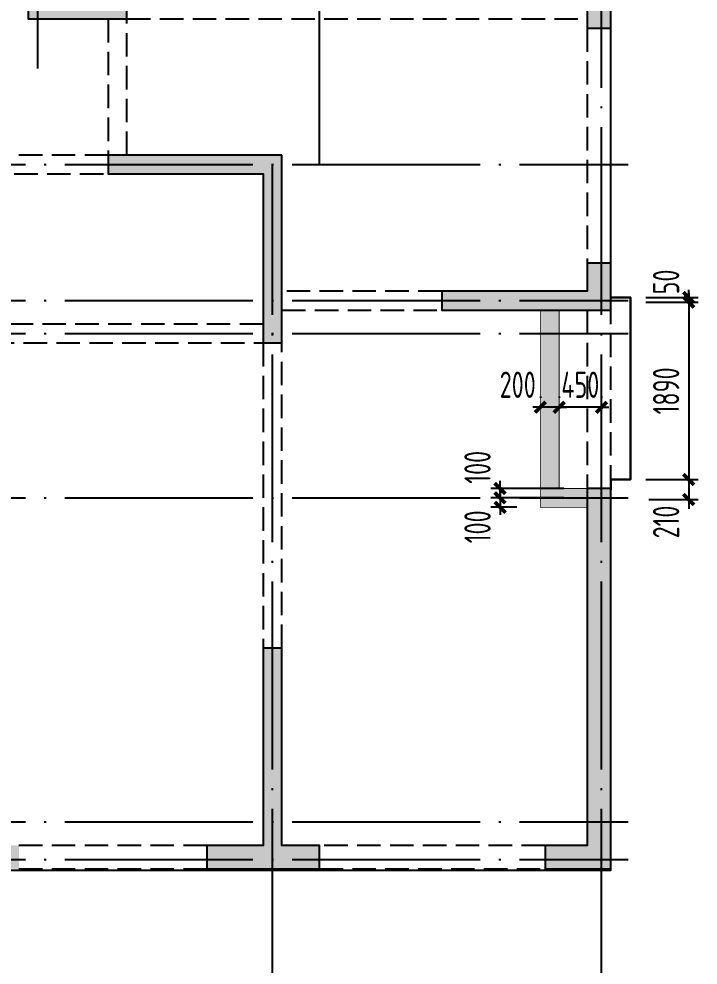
# Model space of a CAD drawing. Extents: x 154268 to 5133249, y -1832900 to 601179.
# Drawn here: x 685570 to 692799, y 580840 to 590915 of the extents above; entities that cross this region are included whole.
import ezdxf

# ---------------------------------------------------------------- set-up
doc = ezdxf.new("R2010")
doc.units = 0
doc.header["$LTSCALE"] = 1000
doc.linetypes.add('DASH', pattern=[0.35, 0.25, -0.1])
doc.linetypes.add('DOTE', pattern=[2.42, 2, -0.2, 0.02, -0.2])
for name, color, linetype in [('A-ANNO-AXIS', 94, 'Continuous'), ('A-ANNO-DOTE', 15, 'DOTE'), ('DIM', 3, 'Continuous'), ('HATCH', 254, 'Continuous'), ('S-BASE-SING-实线', 7, 'Continuous'), ('S-BEAM-实线', 4, 'Continuous'), ('S-WALL-砼墙', 60, 'Continuous'), ('一体浇筑', 1, 'Continuous')]:
    doc.layers.add(name, color=color, linetype=linetype)
doc.styles.add('TSSD_Dimension', font='tssdeng.shx', dxfattribs={"width": 0.7, "bigfont": 'Hztxt.shx'})
doc.dimstyles.new('TSSD_100_100$0', dxfattribs={"dimtxt": 280, "dimasz": 80, "dimexe": 100, "dimexo": 250, "dimgap": 100, "dimtad": 1, "dimdec": 0, "dimzin": 0, "dimdsep": 46, "dimtxsty": 'TSSD_Dimension', "dimblk": 'ARCHTICK', "dimcen": 0, "dimdle": 100, "dimclrd": 3, "dimclre": 3, "dimclrt": 7, "dimadec": 0, "dimazin": 0, "dimtfac": 1, "dimtdec": 0, "dimtix": 1, "dimtmove": 2, "dimatfit": 3, "dimldrblk": 'ARCHTICK', "dimfxl": 100, "dimtolj": 1, "dimtzin": 0, "dimarcsym": 0})

# ---------------------------------------------------------------- blocks, each defined once
blk = doc.blocks.new('T4zw1')
at = {"layer": 'A-ANNO-DOTE'}
for p, q in [((1595257, -2344316), (1595257, -2338823)), ((1598257, -2345337), (1598257, -2338823)), ((1601257, -2354199), (1601257, -2340013)), ((1554406, -2345337), (1601542, -2345337)), ((1597757, -2354199), (1597757, -2345337)), ((1554406, -2346787), (1601542, -2346787)), ((1554406, -2347137), (1601542, -2347137)), ((1554406, -2348887), (1601542, -2348887)), ((1554406, -2352337), (1601542, -2352337)), ((1554406, -2352737), (1601542, -2352737))]:
    blk.add_line(p, q, dxfattribs=at)
blk = doc.blocks.new('T4sbzpm1')
at = {"layer": 'S-BEAM-实线', "linetype": 'DASH'}
for p, q in [((40250, 9050), (40250, 7600)), ((40450, 7600), (40450, 9050)), ((40450, 9050), (45350, 9050)), ((45350, 8950), (45350, 6450)), ((45600, 6450), (45600, 8950)), ((40250, 7600), (36800, 7600)), ((36800, 7400), (40250, 7400)), ((43800, 6150), (42100, 6150)), ((42100, 5950), (43800, 5950)), ((45350, 5950), (45350, 4050)), ((45600, 4050), (45600, 5950)), ((41900, 5800), (36800, 5800)), ((39000, 5600), (41900, 5600)), ((41900, 5600), (41900, 2350)), ((42100, 2350), (42100, 5600)), ((41300, 250), (39300, 250)), ((44900, 250), (42500, 250)), ((39300, 0), (41300, 0)), ((42500, 0), (44900, 0))]:
    blk.add_line(p, q, dxfattribs=at)
at = {"layer": 'S-WALL-砼墙'}
for points in [[(40100, 12300), (40100, 12550), (39400, 12550), (39400, 9050), (40450, 9050), (40450, 9250), (39600, 9250), (39600, 12300)], [(45600, 12550), (44600, 12550), (44600, 12300), (45350, 12300), (45350, 8950), (45600, 8950)], [(42100, 7600), (40250, 7600), (40250, 7400), (41900, 7400), (41900, 5600), (42100, 5600)], [(45600, 6450), (45350, 6450), (45350, 6150), (43800, 6150), (43800, 5950), (45600, 5950)], [(45600, 4050), (45350, 4050), (45350, 250), (44900, 250), (44900, 0), (45600, 0)], [(42100, 2350), (41900, 2350), (41900, 250), (41300, 250), (41300, 0), (42500, 0), (42500, 250), (42100, 250)]]:
    blk.add_lwpolyline(points, close=True, dxfattribs=at)
blk = doc.blocks.new('_ArchTick')
at = {"color": 0, "linetype": 'ByBlock', "const_width": 0.5}
blk.add_lwpolyline([(-0.71, -0.71), (0.71, 0.71)], dxfattribs=at)
blk = doc.blocks.new('*D5345')
at = {"layer": 'Defpoints', "color": 0, "transparency": 16777216}
for p in [(691320, 586780), (691320, 586645), (691770, 586645)]:
    blk.add_point(p, dxfattribs=at)
at = {"layer": 'DIM', "color": 3, "lineweight": -2, "transparency": 16777216}
for p, q in [((691320, 586895), (691320, 586880)), ((691770, 586895), (691770, 586880)), ((691320, 586780), (691240, 586780)), ((691770, 586780), (691320, 586780)), ((691770, 586780), (691850, 586780))]:
    blk.add_line(p, q, dxfattribs=at)
at = {"layer": 'DIM', "color": 3, "lineweight": -2, "transparency": 16777216, "xscale": 80, "yscale": 80, "zscale": 80}
blk.add_blockref('_ArchTick', (691320, 586780), dxfattribs=at)
at = {"layer": 'DIM', "color": 3, "lineweight": -2, "transparency": 16777216, "xscale": 80, "yscale": 80, "zscale": 80, "rotation": 180}
blk.add_blockref('_ArchTick', (691770, 586780), dxfattribs=at)
at = {"layer": 'DIM', "color": 7, "transparency": 16777216, "insert": (691545, 587020), "char_height": 280, "attachment_point": 5, "style": 'TSSD_Dimension'}
blk.add_mtext('\\A1;450', dxfattribs=at)
blk = doc.blocks.new('*D5346')
at = {"layer": 'Defpoints', "color": 0, "transparency": 16777216}
for p in [(691120, 586780), (691120, 586645), (691320, 586645)]:
    blk.add_point(p, dxfattribs=at)
at = {"layer": 'DIM', "color": 3, "lineweight": -2, "transparency": 16777216}
for p, q in [((691120, 586895), (691120, 586880)), ((691320, 586895), (691320, 586880)), ((691120, 586780), (691040, 586780)), ((691320, 586780), (691120, 586780)), ((691320, 586780), (691400, 586780))]:
    blk.add_line(p, q, dxfattribs=at)
at = {"layer": 'DIM', "color": 3, "lineweight": -2, "transparency": 16777216, "xscale": 80, "yscale": 80, "zscale": 80}
blk.add_blockref('_ArchTick', (691120, 586780), dxfattribs=at)
at = {"layer": 'DIM', "color": 3, "lineweight": -2, "transparency": 16777216, "xscale": 80, "yscale": 80, "zscale": 80, "rotation": 180}
blk.add_blockref('_ArchTick', (691320, 586780), dxfattribs=at)
at = {"layer": 'DIM', "color": 7, "transparency": 16777216, "insert": (690879, 587020), "char_height": 280, "attachment_point": 5, "style": 'TSSD_Dimension'}
blk.add_mtext('\\A1;200', dxfattribs=at)
blk = doc.blocks.new('*D5347')
at = {"layer": 'Defpoints', "color": 0, "transparency": 16777216}
for p in [(691620, 585915), (690691, 585815), (691620, 585815)]:
    blk.add_point(p, dxfattribs=at)
at = {"layer": 'DIM', "color": 3, "lineweight": -2, "transparency": 16777216}
for p, q in [((690691, 585915), (690691, 585995)), ((691370, 585915), (690591, 585915)), ((690691, 585915), (690691, 585815)), ((691370, 585815), (690591, 585815)), ((690691, 585815), (690691, 585735))]:
    blk.add_line(p, q, dxfattribs=at)
at = {"layer": 'DIM', "color": 3, "lineweight": -2, "transparency": 16777216, "xscale": 80, "yscale": 80, "zscale": 80}
for p, rotation in [((690691, 585915), 270), ((690691, 585815), 90)]:
    blk.add_blockref('_ArchTick', p, dxfattribs=dict(at, rotation=rotation))
at = {"layer": 'DIM', "color": 7, "transparency": 16777216, "insert": (690451, 586141), "char_height": 280, "attachment_point": 5, "rotation": 90, "style": 'TSSD_Dimension'}
blk.add_mtext('\\A1;100', dxfattribs=at)
blk = doc.blocks.new('*D5348')
at = {"layer": 'Defpoints', "color": 0, "transparency": 16777216}
for p in [(691620, 585815), (690691, 585715), (691120, 585715)]:
    blk.add_point(p, dxfattribs=at)
at = {"layer": 'DIM', "color": 3, "lineweight": -2, "transparency": 16777216}
for p, q in [((690691, 585815), (690691, 585895)), ((691370, 585815), (690591, 585815)), ((690691, 585815), (690691, 585715)), ((690870, 585715), (690591, 585715)), ((690691, 585715), (690691, 585635))]:
    blk.add_line(p, q, dxfattribs=at)
at = {"layer": 'DIM', "color": 3, "lineweight": -2, "transparency": 16777216, "xscale": 80, "yscale": 80, "zscale": 80}
for p, rotation in [((690691, 585815), 270), ((690691, 585715), 90)]:
    blk.add_blockref('_ArchTick', p, dxfattribs=dict(at, rotation=rotation))
at = {"layer": 'DIM', "color": 7, "transparency": 16777216, "insert": (690451, 585507), "char_height": 280, "attachment_point": 5, "rotation": 90, "style": 'TSSD_Dimension'}
blk.add_mtext('\\A1;100', dxfattribs=at)
blk = doc.blocks.new('*D4730')
at = {"layer": 'Defpoints', "color": 0, "transparency": 16777216}
for p in [(45723, 6100), (45723, 6050), (46429, 6050)]:
    blk.add_point(p, dxfattribs=at)
at = {"layer": 'DIM', "color": 3, "lineweight": -2, "transparency": 16777216}
for p, q in [((46429, 6100), (46429, 6180)), ((45973, 6100), (46529, 6100)), ((45973, 6050), (46529, 6050)), ((46429, 6100), (46429, 6050)), ((46429, 6050), (46429, 5970))]:
    blk.add_line(p, q, dxfattribs=at)
at = {"layer": 'DIM', "color": 3, "lineweight": -2, "transparency": 16777216, "xscale": 80, "yscale": 80, "zscale": 80}
for p, rotation in [((46429, 6100), 270), ((46429, 6050), 90)]:
    blk.add_blockref('_ArchTick', p, dxfattribs=dict(at, rotation=rotation))
at = {"layer": 'DIM', "color": 7, "transparency": 16777216, "insert": (46189, 6265), "char_height": 280, "attachment_point": 5, "rotation": 90, "style": 'TSSD_Dimension'}
blk.add_mtext('\\A1;50', dxfattribs=at)
blk = doc.blocks.new('*D4731')
at = {"layer": 'Defpoints', "color": 0, "transparency": 16777216}
for p in [(45723, 6050), (45723, 4160), (46429, 4160)]:
    blk.add_point(p, dxfattribs=at)
at = {"layer": 'DIM', "color": 3, "lineweight": -2, "transparency": 16777216}
for p, q in [((46429, 6150), (46429, 4060)), ((45973, 6050), (46529, 6050)), ((45973, 4160), (46529, 4160))]:
    blk.add_line(p, q, dxfattribs=at)
at = {"layer": 'DIM', "color": 3, "lineweight": -2, "transparency": 16777216, "xscale": 80, "yscale": 80, "zscale": 80}
for p, rotation in [((46429, 6050), 90), ((46429, 4160), 270)]:
    blk.add_blockref('_ArchTick', p, dxfattribs=dict(at, rotation=rotation))
at = {"layer": 'DIM', "color": 7, "transparency": 16777216, "insert": (46189, 5105), "char_height": 280, "attachment_point": 5, "rotation": 90, "style": 'TSSD_Dimension'}
blk.add_mtext('\\A1;1890', dxfattribs=at)
blk = doc.blocks.new('*D4732')
at = {"layer": 'Defpoints', "color": 0, "transparency": 16777216}
for p in [(45723, 4160), (45756, 3950), (46429, 3950)]:
    blk.add_point(p, dxfattribs=at)
at = {"layer": 'DIM', "color": 3, "lineweight": -2, "transparency": 16777216}
for p, q in [((46429, 4260), (46429, 3850)), ((45973, 4160), (46529, 4160)), ((46006, 3950), (46529, 3950))]:
    blk.add_line(p, q, dxfattribs=at)
at = {"layer": 'DIM', "color": 3, "lineweight": -2, "transparency": 16777216, "xscale": 80, "yscale": 80, "zscale": 80}
for p, rotation in [((46429, 4160), 90), ((46429, 3950), 270)]:
    blk.add_blockref('_ArchTick', p, dxfattribs=dict(at, rotation=rotation))
at = {"layer": 'DIM', "color": 7, "transparency": 16777216, "insert": (46189, 3709), "char_height": 280, "attachment_point": 5, "rotation": 90, "style": 'TSSD_Dimension'}
blk.add_mtext('\\A1;210', dxfattribs=at)
blk = doc.blocks.new('2T4bx')
at = {"color": 1}
for points in [[(25500, 0), (31800, 0), (31800, 400), (34500, 400), (34500, 5600), (36100, 5600), (36100, 400), (38800, 400), (38800, 0), (45600, 0), (45600, 4160), (45810, 4160), (45810, 6100), (45600, 6100), (45600, 12550), (28500, 12550)], [(45600, 5950), (45600, 5950), (45600, 6100), (45810, 6100), (45810, 4160), (45600, 4160), (45600, 4050), (45600, 4050)]]:
    blk.add_lwpolyline(points, dxfattribs=at)
at = {"layer": 'DIM'}
for base, p1, p2, picture, middle in [((46429, 6050), (45722.7, 6100), (45722.7, 6050), '*D4730', (46189, 6265.5)), ((46429, 3950), (45722.7, 4160), (45755.9, 3950), '*D4732', (46189, 3709.1))]:
    dim = blk.add_linear_dim(base=base, p1=p1, p2=p2, angle=90, dimstyle='TSSD_100_100$0', dxfattribs=at)
    dim.commit()
    dim.dimension.update_dxf_attribs({"geometry": picture, "text_midpoint": middle, "dimtype": 128})
dim = blk.add_linear_dim(base=(46429, 4160), p1=(45722.7, 6050), p2=(45722.7, 4160), angle=90, dimstyle='TSSD_100_100$0', dxfattribs=at)
dim.commit()
dim.dimension.update_dxf_attribs({"geometry": '*D4731', "text_midpoint": (46189, 5105)})

msp = doc.modelspace()

# ---------------------------------------------------------------- hatches: boundary and pattern name
at = {"layer": 'HATCH'}
h = msp.add_hatch(color=253, dxfattribs=at)
h.paths.add_polyline_path([(672269.6, 581865.2), (672269.6, 582065.2), (671969.6, 582065.2), (671969.6, 582465.2), (671469.6, 582465.2), (671469.6, 582265.2), (671769.6, 582265.2), (671769.6, 581865.2)])
h.paths.add_polyline_path([(674969.6, 584365.2), (674769.6, 584365.2), (674769.6, 582065.2), (674269.6, 582065.2), (674269.6, 581865.2), (675569.6, 581865.2), (675569.6, 582065.2), (674969.6, 582065.2)])
h.paths.add_polyline_path([(675369.6, 589265.2), (675369.6, 589465.2), (674769.6, 589465.2), (674769.6, 587465.2), (674969.6, 587465.2), (674969.6, 589265.2)])
h.paths.add_polyline_path([(675519.6, 594215.2), (675519.6, 594415.2), (674769.6, 594415.2), (674769.6, 591615.2), (673419.6, 591615.2), (673419.6, 591415.2), (674769.6, 591415.2), (674769.6, 590715.2), (674969.6, 590715.2), (674969.6, 591415.2), (676369.6, 591415.2), (676369.6, 591615.2), (674969.6, 591615.2), (674969.6, 594215.2)])
h.paths.add_polyline_path([(680469.6, 594415.2), (679669.6, 594415.2), (679669.6, 591415.2), (679869.6, 591415.2), (679869.6, 591915.2), (680369.6, 591915.2), (680369.6, 592115.2), (679869.6, 592115.2), (679869.6, 594215.2), (680469.6, 594215.2)])
h.paths.add_polyline_path([(684419.6, 594415.2), (683619.6, 594415.2), (683619.6, 594215.2), (684219.6, 594215.2), (684219.6, 592115.2), (683819.6, 592115.2), (683819.6, 591915.2), (684419.6, 591915.2)])
h.paths.add_polyline_path([(683069.6, 589265.2), (683069.6, 589465.2), (679669.6, 589465.2), (679669.6, 589265.2), (681469.6, 589265.2), (681469.6, 588915.2), (681669.6, 588915.2), (681669.6, 589265.2)])
h.paths.add_polyline_path([(677569.6, 581865.2), (677569.6, 582065.2), (677869.6, 582065.2), (677869.6, 582465.2), (678369.6, 582465.2), (678369.6, 582265.2), (678069.6, 582265.2), (678069.6, 581865.2)])
h.paths.add_polyline_path([(680169.6, 582265.2), (680169.6, 582465.2), (680569.6, 582465.2), (680569.6, 584365.2), (680769.6, 584365.2), (680769.6, 582265.2)])
h.paths.add_polyline_path([(682969.6, 582265.2), (682969.6, 582465.2), (682569.6, 582465.2), (682569.6, 584365.2), (682369.6, 584365.2), (682369.6, 582265.2)])
h.paths.add_polyline_path([(680069.6, 587465.2), (680069.6, 587665.2), (680869.6, 587665.2), (680869.6, 587465.2), (680769.6, 587465.2), (680769.6, 586665.2), (680569.6, 586665.2), (680569.6, 587465.2)])
h.paths.add_polyline_path([(683069.6, 587465.2), (683069.6, 587665.2), (682269.6, 587665.2), (682269.6, 587465.2), (682369.6, 587465.2), (682369.6, 586665.2), (682569.6, 586665.2), (682569.6, 587465.2)])
h.paths.add_polyline_path([(685569.6, 581865.2), (685569.6, 582115.2), (685269.6, 582115.2), (685269.6, 582465.2), (684769.6, 582465.2), (684769.6, 582265.2), (685069.6, 582265.2), (685069.6, 581865.2)])
h.paths.add_polyline_path([(688369.6, 584215.2), (688169.6, 584215.2), (688169.6, 582115.2), (687569.6, 582115.2), (687569.6, 581865.2), (688769.6, 581865.2), (688769.6, 582115.2), (688369.6, 582115.2)])
h.paths.add_polyline_path([(688369.6, 589465.2), (686519.6, 589465.2), (686519.6, 589265.2), (688169.6, 589265.2), (688169.6, 587465.2), (688369.6, 587465.2)])
h.paths.add_polyline_path([(686369.6, 594165.2), (686369.6, 594415.2), (685669.6, 594415.2), (685669.6, 590915.2), (686719.6, 590915.2), (686719.6, 591115.2), (685869.6, 591115.2), (685869.6, 594165.2)])
h.paths.add_polyline_path([(689369.6, 594165.2), (689369.6, 594415.2), (688169.6, 594415.2), (688169.6, 594165.2), (688669.6, 594165.2), (688669.6, 592515.2), (688869.6, 592515.2), (688869.6, 594165.2)])
h.paths.add_polyline_path([(691869.6, 594415.2), (690869.6, 594415.2), (690869.6, 594165.2), (691619.6, 594165.2), (691619.6, 590815.2), (691869.6, 590815.2)])
h.paths.add_polyline_path([(691869.6, 588315.2), (691619.6, 588315.2), (691619.6, 588015.2), (690069.6, 588015.2), (690069.6, 587815.2), (691869.6, 587815.2)])
h.paths.add_polyline_path([(691869.6, 585915.2), (691619.6, 585915.2), (691619.6, 582115.2), (691169.6, 582115.2), (691169.6, 581865.2), (691869.6, 581865.2)])
h.paths.add_polyline_path([(668969.6, 584965.2), (669169.6, 584965.2), (669169.6, 582465.2), (669669.6, 582465.2), (669669.6, 582265.2), (668469.6, 582265.2), (668469.6, 582465.2), (668969.6, 582465.2)])
h.paths.add_polyline_path([(668169.6, 591415.2), (668169.6, 591615.2), (669969.6, 591615.2), (669969.6, 591415.2), (669169.6, 591415.2), (669169.6, 588015.2), (668969.6, 588015.2), (668969.6, 591415.2)])
h.paths.add_polyline_path([(665869.6, 581865.2), (665869.6, 582065.2), (666169.6, 582065.2), (666169.6, 582465.2), (666669.6, 582465.2), (666669.6, 582265.2), (666369.6, 582265.2), (666369.6, 581865.2)])
h.paths.add_polyline_path([(663169.6, 584365.2), (663369.6, 584365.2), (663369.6, 582065.2), (663869.6, 582065.2), (663869.6, 581865.2), (662569.6, 581865.2), (662569.6, 582065.2), (663169.6, 582065.2)])
h.paths.add_polyline_path([(662769.6, 589265.2), (662769.6, 589465.2), (663369.6, 589465.2), (663369.6, 587465.2), (663169.6, 587465.2), (663169.6, 589265.2)])
h.paths.add_polyline_path([(662619.6, 594215.2), (662619.6, 594415.2), (663369.6, 594415.2), (663369.6, 591615.2), (664719.6, 591615.2), (664719.6, 591415.2), (663369.6, 591415.2), (663369.6, 590715.2), (663169.6, 590715.2), (663169.6, 591415.2), (661769.6, 591415.2), (661769.6, 591615.2), (663169.6, 591615.2), (663169.6, 594215.2)])
h.paths.add_polyline_path([(657669.6, 594415.2), (658469.6, 594415.2), (658469.6, 591415.2), (658269.6, 591415.2), (658269.6, 591915.2), (657769.6, 591915.2), (657769.6, 592115.2), (658269.6, 592115.2), (658269.6, 594215.2), (657669.6, 594215.2)])
h.paths.add_polyline_path([(653719.6, 594415.2), (654519.6, 594415.2), (654519.6, 594215.2), (653919.6, 594215.2), (653919.6, 592115.2), (654319.6, 592115.2), (654319.6, 591915.2), (653719.6, 591915.2)])
h.paths.add_polyline_path([(655069.6, 589265.2), (655069.6, 589465.2), (658469.6, 589465.2), (658469.6, 589265.2), (656669.6, 589265.2), (656669.6, 588915.2), (656469.6, 588915.2), (656469.6, 589265.2)])
h.paths.add_polyline_path([(660569.6, 581865.2), (660569.6, 582065.2), (660269.6, 582065.2), (660269.6, 582465.2), (659769.6, 582465.2), (659769.6, 582265.2), (660069.6, 582265.2), (660069.6, 581865.2)])
h.paths.add_polyline_path([(657969.6, 582265.2), (657969.6, 582465.2), (657569.6, 582465.2), (657569.6, 584365.2), (657369.6, 584365.2), (657369.6, 582265.2)])
h.paths.add_polyline_path([(655169.6, 582265.2), (655169.6, 582465.2), (655569.6, 582465.2), (655569.6, 584365.2), (655769.6, 584365.2), (655769.6, 582265.2)])
h.paths.add_polyline_path([(658069.6, 587465.2), (658069.6, 587665.2), (657269.6, 587665.2), (657269.6, 587465.2), (657369.6, 587465.2), (657369.6, 586665.2), (657569.6, 586665.2), (657569.6, 587465.2)])
h.paths.add_polyline_path([(655069.6, 587465.2), (655069.6, 587665.2), (655869.6, 587665.2), (655869.6, 587465.2), (655769.6, 587465.2), (655769.6, 586665.2), (655569.6, 586665.2), (655569.6, 587465.2)])
h.paths.add_polyline_path([(652569.6, 581865.2), (652569.6, 582115.2), (652869.6, 582115.2), (652869.6, 582465.2), (653369.6, 582465.2), (653369.6, 582265.2), (653069.6, 582265.2), (653069.6, 581865.2)])
h.paths.add_polyline_path([(649769.6, 584215.2), (649969.6, 584215.2), (649969.6, 582115.2), (650569.6, 582115.2), (650569.6, 581865.2), (649369.6, 581865.2), (649369.6, 582115.2), (649769.6, 582115.2)])
h.paths.add_polyline_path([(649769.6, 589465.2), (651619.6, 589465.2), (651619.6, 589265.2), (649969.6, 589265.2), (649969.6, 587465.2), (649769.6, 587465.2)])
h.paths.add_polyline_path([(651769.6, 594165.2), (651769.6, 594415.2), (652469.6, 594415.2), (652469.6, 590915.2), (651419.6, 590915.2), (651419.6, 591115.2), (652269.6, 591115.2), (652269.6, 594165.2)])
h.paths.add_polyline_path([(648769.6, 594165.2), (648769.6, 594415.2), (649969.6, 594415.2), (649969.6, 594165.2), (649469.6, 594165.2), (649469.6, 592515.2), (649269.6, 592515.2), (649269.6, 594165.2)])
h.paths.add_polyline_path([(646269.6, 594415.2), (647269.6, 594415.2), (647269.6, 594165.2), (646519.6, 594165.2), (646519.6, 590815.2), (646269.6, 590815.2)])
h.paths.add_polyline_path([(646269.6, 588315.2), (646519.6, 588315.2), (646519.6, 588015.2), (648069.6, 588015.2), (648069.6, 587815.2), (646269.6, 587815.2)])
h.paths.add_polyline_path([(646269.6, 585915.2), (646519.6, 585915.2), (646519.6, 582115.2), (646969.6, 582115.2), (646969.6, 581865.2), (646269.6, 581865.2)])
h = msp.add_hatch(dxfattribs=at)
h.set_pattern_fill('ARMORED', color=256, scale=30, style=0)
h.set_pattern_definition([(50, (-3130232.09, 2526935.15), (215.178055, -18.8256405), [22.5, -247.5]), (355, (-3130232.1, 2526935.15), (-41.6254, 225.65764), [18, -198]), (100.4514, (-3130214.16, 2526933.58), (173.552815, 206.831863), [19.122057, -210.342634]), (46.1842, (-3130232.1, 2526995.15), (320.172315, -49.655704), [33.75, -371.25]), (96.6356, (-3130205.4, 2526991), (280.398812, 292.235361), [28.683086, -315.5139]), (351.1842, (-3130232.1, 2526995.15), (280.398584, 292.23558), [27, -297]), (21, (-3130202.09, 2526980.15), (179.072116, -120.785667), [22.5, -247.5]), (326, (-3130202.1, 2526980.15), (72.9946, 217.545014), [18, -198]), (71.4514, (-3130187.17, 2526970.08), (252.066789, 96.759149), [19.122057, -210.342634]), (37.5, (-3130232.09, 2526935.15), (3.6479566, 99.8681561), [0, -195.6, 0, -201, 0, -198.75]), (7.5, (-3130232.09, 2526935.15), (78.9208612, 118.3235136), [0, -114.6, 0, -191.1, 0, -75.75]), (327.5, (-3130298.99, 2526935.15), (160.1467309, -6.7664615), [0, -75, 0, -234, 0, -310.5]), (317.5, (-3130328.99, 2526935.15), (174.955851, 30.0314947), [0, -97.5, 0, -155.4, 0, -220.5]), (45, (-3130232.09, 2526935.15), (-106.066017, 106.066017), [])])
h.paths.add_polyline_path([(672569.6, 591615.2), (671469.6, 591615.2), (671469.6, 591415.2), (672569.6, 591415.2)])
h.paths.add_polyline_path([(657569.6, 585865.2), (657369.6, 585865.2), (657369.6, 584365.2), (657569.6, 584365.2)])
h.paths.add_polyline_path([(655769.6, 586665.2), (655569.6, 586665.2), (655569.6, 584365.2), (655769.6, 584365.2)])
h.paths.add_polyline_path([(652469.6, 592315.2), (653719.6, 592315.2), (653719.6, 592115.2), (652469.6, 592115.2)])
h.paths.add_polyline_path([(684419.6, 592315.2), (685669.6, 592315.2), (685669.6, 592115.2), (684419.6, 592115.2)])
h.paths.add_polyline_path([(680169.6, 582265.2), (680269.6, 582265.2), (680269.6, 581865.2), (680169.6, 581865.2)])
h.paths.add_polyline_path([(678369.6, 581865.2), (678069.6, 581865.2), (678069.6, 581965.2), (678369.6, 581965.2)])
h.paths.add_polyline_path([(671769.6, 581865.2), (671469.6, 581865.2), (671469.6, 581965.2), (671769.6, 581965.2)])
h.paths.add_polyline_path([(660069.6, 581965.2), (659769.6, 581965.2), (659769.6, 581865.2), (660069.6, 581865.2)])
h.paths.add_polyline_path([(657869.6, 582265.2), (657969.6, 582265.2), (657969.6, 581865.2), (657869.6, 581865.2)])
h.paths.add_polyline_path([(666669.6, 581865.2), (666369.6, 581865.2), (666369.6, 581965.2), (666669.6, 581965.2)])
h.paths.add_polyline_path([(668469.6, 581965.2), (669669.6, 581965.2), (669669.6, 581865.2), (668469.6, 581865.2)])
h.paths.add_polyline_path([(680569.6, 585865.2), (680769.6, 585865.2), (680769.6, 584365.2), (680569.6, 584365.2)])
h.paths.add_polyline_path([(682369.6, 586665.2), (682569.6, 586665.2), (682569.6, 584365.2), (682369.6, 584365.2)])
h.paths.add_polyline_path([(691319.6, 587815.2), (691119.6, 587815.2), (691119.6, 585714.3), (691619.6, 585714.3), (691619.6, 585915.2), (691319.6, 585915.2)])
h.paths.add_polyline_path([(680469.6, 594415.2), (683619.6, 594415.2), (683619.6, 594215.2), (680469.6, 594215.2)])
h.paths.add_polyline_path([(679569.6, 594415.2), (679669.6, 594415.2), (679669.6, 594215.2), (679569.6, 594215.2)])
h.paths.add_polyline_path([(675519.6, 594415.2), (677569.6, 594415.2), (677569.6, 594215.2), (675519.6, 594215.2)])
h.paths.add_polyline_path([(673369.6, 591615.2), (673419.6, 591615.2), (673419.6, 591415.2), (673369.6, 591415.2)])
h.paths.add_polyline_path([(664719.6, 591615.2), (664769.6, 591615.2), (664769.6, 591415.2), (664719.6, 591415.2)])
h.paths.add_polyline_path([(665569.6, 591615.2), (666669.6, 591615.2), (666669.6, 591415.2), (665569.6, 591415.2)])
h.paths.add_polyline_path([(658469.6, 594415.2), (658569.6, 594415.2), (658569.6, 594215.2), (658469.6, 594215.2)])
h.paths.add_polyline_path([(662619.6, 594415.2), (660569.6, 594415.2), (660569.6, 594215.2), (662619.6, 594215.2)])
h.paths.add_polyline_path([(654519.6, 594415.2), (657669.6, 594415.2), (657669.6, 594215.2), (654519.6, 594215.2)])
h.paths.add_polyline_path([(646819.6, 587815.2), (647019.6, 587815.2), (647019.6, 585715.2), (646519.6, 585714.3), (646519.6, 585915.2), (646819.6, 585915.2)])
edge = h.paths.add_edge_path()
edge.add_line((669669.6, 581865.2), (669669.6, 581973.3))

# ---------------------------------------------------------------- linework, layer by layer
at = {"layer": '一体浇筑', "const_width": 10}
msp.add_lwpolyline([(691319.6, 587815.2), (691119.6, 587815.2), (691119.6, 585714.3), (691619.6, 585714.3), (691619.6, 585915.2), (691319.6, 585915.2)], close=True, dxfattribs=at)

# ---------------------------------------------------------------- block references
at = {"layer": 'A-ANNO-AXIS'}
msp.add_blockref('T4zw1', (-909486.9, 2934702.2), dxfattribs=at)
at = {"layer": 'S-BASE-SING-实线', "color": 3}
msp.add_blockref('2T4bx', (646269.6, 581849.3), dxfattribs=at)
at = {"layer": 'S-WALL-砼墙'}
msp.add_blockref('T4sbzpm1', (646269.6, 581865.2), dxfattribs=at)

# ---------------------------------------------------------------- dimensions: what is measured, and where the dimension line sits
at = {"layer": 'DIM'}
dim = msp.add_linear_dim(base=(691119.6, 586779.9), p1=(691319.6, 586644.9), p2=(691119.6, 586644.9), dimstyle='TSSD_100_100$0', dxfattribs=at)
dim.commit()
dim.dimension.update_dxf_attribs({"geometry": '*D5346', "text_midpoint": (690878.8, 587019.9), "dimtype": 160})
dim = msp.add_linear_dim(base=(691319.6, 586779.9), p1=(691769.6, 586644.9), p2=(691319.6, 586644.9), dimstyle='TSSD_100_100$0', dxfattribs=at)
dim.commit()
dim.dimension.update_dxf_attribs({"geometry": '*D5345', "text_midpoint": (691544.6, 587019.9)})
for base, p1, p2, picture, middle in [((690691.5, 585815.2), (691619.6, 585915.2), (691619.6, 585815.2), '*D5347', (690451.5, 586141)), ((690691.5, 585715.3), (691619.6, 585815.2), (691119.6, 585715.3), '*D5348', (690451.5, 585507.3))]:
    dim = msp.add_linear_dim(base=base, p1=p1, p2=p2, angle=90, dimstyle='TSSD_100_100$0', dxfattribs=at)
    dim.commit()
    dim.dimension.update_dxf_attribs({"geometry": picture, "text_midpoint": middle, "dimtype": 160})

doc.saveas('drawing.dxf')
